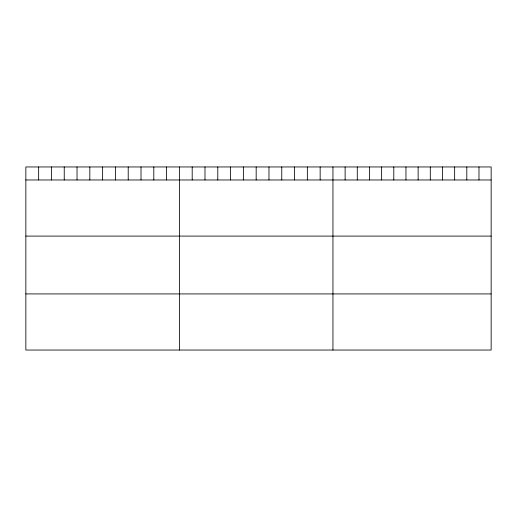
<?xml version="1.0" encoding="UTF-8"?>
<svg xmlns="http://www.w3.org/2000/svg" width="517" height="517" viewBox="0 0 517 517"><rect width="100%" height="100%" fill="white"/><g stroke="black" fill="none" stroke-linecap="round" stroke-linejoin="round"><path stroke-width="0.78" d="M491.15 179.974L491.15 350.041L25.85 350.041L25.85 166.959L491.15 166.959L491.15 179.974L25.85 179.974M25.85 236.095L491.15 236.095M25.85 293.921L491.15 293.921M478.981 166.959L478.981 179.974M466.812 166.959L466.812 179.974M454.643 166.959L454.643 179.974M442.474 166.959L442.474 179.974M430.306 166.959L430.306 179.974M418.137 166.959L418.137 179.974M405.961 166.959L405.961 179.974M393.792 166.959L393.792 179.974M381.624 166.959L381.624 179.974M369.455 166.959L369.455 179.974M357.286 166.959L357.286 179.974M345.117 166.959L345.117 179.974M332.948 166.959L332.948 350.041M320.152 166.959L320.152 179.974M307.356 166.959L307.356 179.974M294.561 166.959L294.561 179.974M281.765 166.959L281.765 179.974M268.969 166.959L268.969 179.974M256.173 166.959L256.173 179.974M243.378 166.959L243.378 179.974M230.582 166.959L230.582 179.974M217.786 166.959L217.786 179.974M204.99 166.959L204.99 179.974M192.195 166.959L192.195 179.974M179.399 166.959L179.399 350.041M166.603 166.959L166.603 179.974M153.808 166.959L153.808 179.974M141.012 166.959L141.012 179.974M128.216 166.959L128.216 179.974M115.42 166.959L115.42 179.974M102.625 166.959L102.625 179.974M89.829 166.959L89.829 179.974M77.033 166.959L77.033 179.974M64.237 166.959L64.237 179.974M51.441 166.959L51.441 179.974M38.646 166.959L38.646 179.974"/></g></svg>
